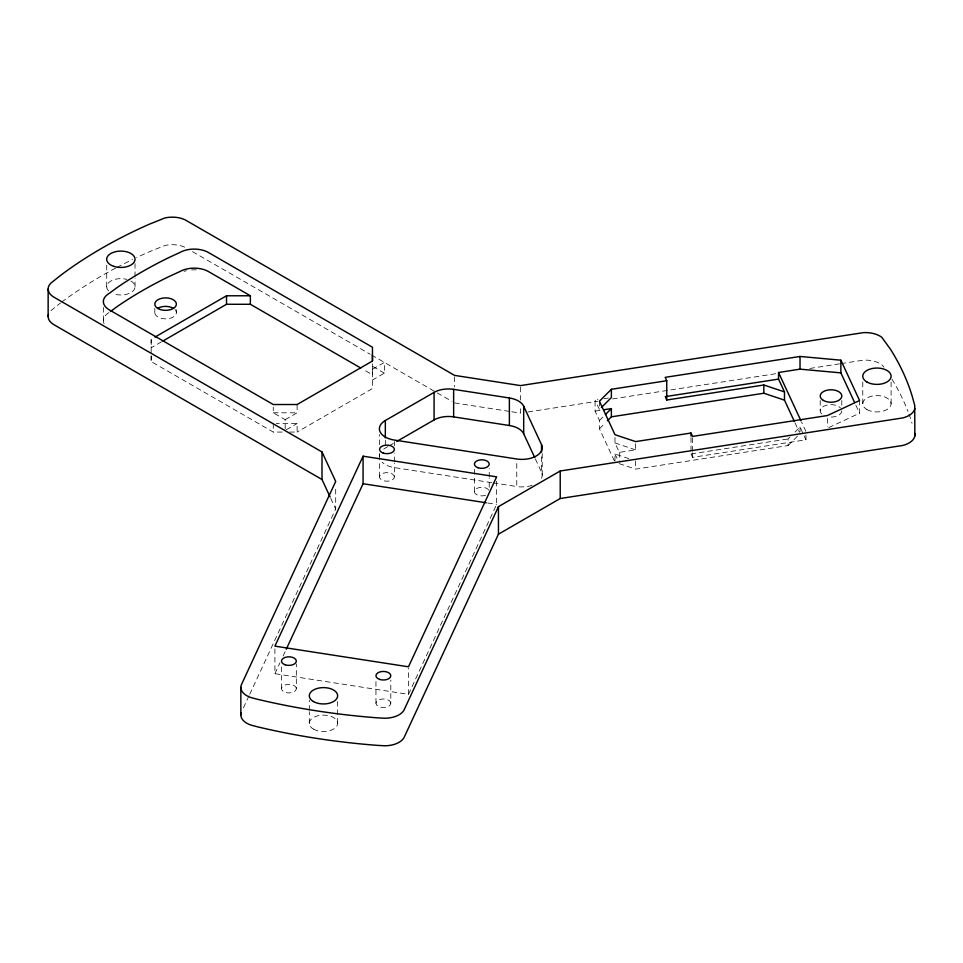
<?xml version="1.0" encoding="UTF-8"?>
<svg xmlns="http://www.w3.org/2000/svg" width="963" height="963" viewBox="0 0 963 963"><rect width="100%" height="100%" fill="white"/><g stroke="black" fill="none" stroke-linecap="round" stroke-linejoin="round"><path stroke-width="0.72" stroke-dasharray="4.82 3.61" d="M106.712 286.805L106.712 265.066M135.037 286.805L135.037 278.114M135.037 276.658L135.037 263.621M282.195 432.062L273.263 432.062L151.167 361.558L151.167 356.057M151.167 353.048L151.167 339.289L153.767 337.784M496.643 481.199L496.643 504.383L408.481 694.347L274.912 673.679L274.912 647.593M281.485 688.641L281.485 664.001M285.18 429.089L285.18 419.687L273.263 412.802L273.263 407.277M296.327 688.641A7.415 4.285 0 0 0 285.192 684.934A7.415 4.285 0 0 0 285.192 692.349A7.415 4.285 0 0 0 296.327 688.641L296.327 664.001M289.658 432.062L297.11 432.062L297.11 423.539L276.237 423.539M285.18 419.687L297.11 412.802L297.11 404.52M309.304 723.309L309.304 711.717M309.304 710.273L309.304 700.125M249.754 694.239L335.69 508.994L335.702 487.254M337.64 723.309L337.64 716.063M337.64 714.618L337.64 701.57M372.464 363.773L372.464 388.546L297.11 432.062M375.955 703.255L375.955 680.071M379.41 453.417L379.41 456.318A20.235 11.676 0 0 1 380.096 453.296M379.41 444.725L379.41 434.578M379.53 476.938L379.53 460.988M379.53 459.544L379.53 453.742M385.332 445.159L385.332 439.357M390.797 703.255A7.415 4.285 0 0 0 379.663 699.547A7.415 4.285 0 0 0 379.663 706.962A7.415 4.285 0 0 0 390.797 703.255L390.797 680.071M394.373 476.938A7.415 4.285 0 0 0 383.238 473.218A7.415 4.285 0 0 0 383.238 480.645A7.415 4.285 0 0 0 394.373 476.938L394.397 463.251M394.409 461.807L394.409 453.104M394.409 445.857L394.409 441.511M408.481 694.347L408.481 668.25M474.398 491.612L474.398 475.662M474.398 474.217L474.398 468.415M489.228 487.266L489.228 478.563M489.228 477.118L489.228 468.415M532.106 485.364A20.235 11.676 0 0 1 516.758 486.532L516.758 460.446M541.531 478.274A20.235 11.676 0 0 0 541.531 472.219L541.531 454.837M542.229 475.253L542.229 453.513M614.37 460.904L599.443 428.752L599.443 420.506L595.086 411.105L595.074 400.09L598.035 399.633M599.443 401.21L599.443 409.492L595.074 400.09M614.984 437.467L614.984 442.98L619.353 452.381L635.64 449.865L635.64 441.596M619.125 463.624L635.64 469.125L788.095 445.544L788.095 438.947L790.081 436.961M691.013 437.515L691.013 453.958L692.59 457.341L805.959 439.802L805.959 431.544L801.589 422.143M243.434 707.853L249.116 695.599M274.912 673.679L279.944 662.821M283.098 656.044L285.614 650.615M599.443 420.506L604.415 415.535M599.443 428.752L605.402 422.793M795.053 431.99L800.024 427.03L803.575 434.686M788.095 445.544L800.024 433.627M50.858 310.688L60.5 302.984M161.555 341.793L151.167 347.799L151.167 339.289M372.464 369.298L384.381 362.413L384.381 373.15L372.464 380.036M286.372 429.739L297.11 423.539M387.896 446.579L385.332 448.06A20.235 11.676 0 0 0 382.118 450.479M389.184 445.833L395.6 442.125M828.782 427.596L859.586 413.211L859.586 400.536M603.97 398.718L608.411 398.032M527.977 411.983L597.698 401.21M612.528 398.923L775.721 373.716M809.835 368.444L839.507 363.858M840.988 363.629L863.245 360.186A20.355 11.749 0 0 1 881.879 364.929L883.986 367.144M595.086 411.105L601.008 410.19M691.013 453.958L788.095 438.947M273.263 412.802L297.11 412.802M454.536 402.919L510.282 411.538M511.75 411.767L520.562 413.127L520.562 405.88M491.696 482.656L394.397 467.597A20.235 11.676 0 0 1 382.118 462.156M493.164 482.884L516.758 486.532M487.735 503.011L496.643 504.383M614.984 442.98L635.64 449.865M614.984 460.868L614.984 453.994L628.755 458.581M184.715 247.142L180.563 245.697A20.476 11.821 0 0 0 164.902 245.493L148.892 251.945A478.888 276.489 0 0 0 136.626 257.566M192.504 251.644L370.213 354.24M371.513 354.986L451.948 401.415M384.381 373.15L372.464 366.265L372.464 374.776L363.376 369.527M855.842 405.146L859.586 413.211M804.177 435.974L805.959 439.802M795.053 422.901L799.398 432.279M614.984 453.994L617.488 459.363M535.38 458.966L541.531 472.219M330.718 498.268L335.69 508.994M103.354 307.438L103.366 320.619M891.1 382.022L891.1 403.762M862.776 382.022L862.776 403.762M841.794 400.476L841.794 406.41M827.434 418.363L827.434 426.814M820.211 400.476L820.211 410.864M800.024 427.03L800.024 432.303M692.59 437.9L692.59 451.358M692.59 452.851L692.59 457.341M635.64 460.88L635.64 469.125M619.353 452.381L619.353 462.023M520.562 387.042L520.562 400.09M454.536 376.834L454.536 386.97M273.263 423.539L273.263 432.062M176.385 309.785L176.385 312.614M154.802 308.365L154.802 312.626M151.167 355.889L151.167 361.558M61.656 302.117A478.888 276.489 0 0 1 115.608 268.123M116.896 267.449A478.888 276.489 0 0 1 132.605 259.492M892.003 379.253A478.888 276.489 0 0 1 907.965 411.454M908.952 414.066A478.888 276.489 0 0 1 912.045 423.287M104.052 323.64A20.235 11.676 0 0 1 109.288 312.361M485.521 495.319A7.415 4.285 0 0 1 475.084 493.417A7.415 4.285 0 0 1 479.273 487.579A7.415 4.285 0 0 1 488.975 490.504M174.941 309.508A10.798 6.235 0 0 1 166.996 318.801A10.798 6.235 0 0 1 155.163 311.013M184.065 271.361A20.235 11.688 0 0 1 186.437 270.687M191.541 269.905A20.235 11.688 0 0 1 196.825 269.905M130.896 281.027A14.168 8.173 0 0 1 132.112 291.789A14.168 8.173 0 0 1 113.79 293.884M108.602 290.898A14.168 8.173 0 0 1 110.432 281.28A14.168 8.173 0 0 1 126.863 279.402M841.794 410.864A10.798 6.235 0 0 1 828.216 416.883M821.668 413.982A10.798 6.235 0 0 1 825.616 405.471A10.798 6.235 0 0 1 840.35 407.758M866.929 409.54A14.168 8.173 0 0 0 890.619 405.88A14.168 8.173 0 0 0 873.272 395.865A14.168 8.173 0 0 0 866.929 409.54M313.457 729.099A14.168 8.173 0 0 0 337.158 725.428A14.168 8.173 0 0 0 319.8 715.413A14.168 8.173 0 0 0 313.457 729.099"/><path stroke-width="1.44" d="M330.092 496.932L322.003 479.502L322.015 451.96L54.072 297.254A20.235 11.688 0 0 1 50.858 283.146L60.5 275.442A478.9 276.489 0 0 1 148.892 224.391L164.902 217.963A20.476 11.821 0 0 1 180.563 218.156L184.715 219.612L454.536 375.377L520.562 385.597L863.245 332.656A20.355 11.749 0 0 1 881.879 337.387L890.438 349.196A478.9 276.489 0 0 1 912.057 395.733L914.73 405.375L914.85 435.974A20.355 11.749 0 0 1 902.813 445.448L560.213 498.521L498.449 534.188L404.255 737.116A20.235 11.688 0 0 1 384.706 745.771L377.917 745.41A478.888 276.489 0 0 1 257.169 726.74L250.97 725.079A20.235 11.688 0 0 1 241.159 712.933M286.252 649.255L363.075 483.727L363.075 456.185L496.643 476.841L408.481 666.805L274.912 646.137L363.075 456.185M372.464 361.017L372.464 347.246L208.477 252.523A20.235 11.688 0 0 0 179.864 252.511L169.452 257.314A421.565 243.386 0 0 0 117.486 287.311L109.288 293.33A20.235 11.676 0 0 0 109.288 309.845L273.263 404.52L297.11 404.52L372.464 361.017L372.464 355.528M385.332 437.912L385.332 420.518L434.084 392.374A20.235 11.676 0 0 1 453.633 389.353L509.379 397.984A20.235 11.676 0 0 1 523.691 406.242L541.531 444.689L541.531 451.936M396.876 441.391L434.084 419.916L434.084 392.374M434.084 419.916A20.235 11.676 0 0 1 453.633 416.883L453.633 389.353M534.766 457.642L523.691 433.771A20.235 11.676 0 0 0 509.379 425.514L509.379 397.984M523.691 433.771L523.691 406.242M607.388 420.807L611.373 416.835L611.373 408.589L603.97 409.732M794.427 421.565L784.484 400.127L784.484 391.893L763.828 385.007L666.745 400.018L666.745 380.722L611.373 389.293L611.373 397.575L601.43 407.505M784.484 400.127L763.828 393.241L763.828 385.007M784.484 391.893L778.549 379.109L778.549 372.5L800.024 369.154L840.868 372.874L854.602 402.45M800.024 369.154L800.024 356.466L840.868 360.186L859.586 400.536L827.434 415.547L692.59 436.408L691.013 433.025L635.64 441.596L614.984 434.71L599.443 401.21L611.373 389.293M840.868 372.874L840.868 360.186M914.85 408.432A20.355 11.749 0 0 1 902.813 417.918L560.213 470.991L498.449 506.646L404.255 709.575A20.235 11.688 0 0 1 384.706 718.242L377.929 717.88A478.9 276.489 0 0 1 257.169 699.198L250.97 697.549A20.235 11.688 0 0 1 241.532 684.404L335.702 481.464L322.015 451.96M605.402 414.547L611.373 408.589M110.456 311.494L117.486 306.342A421.565 243.374 0 0 1 169.452 276.345L179.876 271.566A20.235 11.688 0 0 1 208.489 271.578L250.368 295.773L250.368 304.284L360.776 368.035M155.055 337.038L226.522 295.773L250.368 295.773M162.855 341.046L226.522 304.284L250.368 304.284M800.024 356.466L665.18 377.352L666.745 380.722M665.18 396.636L778.549 379.109M611.373 416.835L763.828 393.241M453.633 416.883L509.379 425.514M363.075 483.727L486.255 502.782M322.003 479.502L54.072 324.784A20.235 11.688 0 0 1 48.463 314.492M778.549 372.5L800.975 420.807M665.698 397.767L666.745 400.018M914.754 433.446L914.85 435.974M691.013 433.025L691.013 436.022M560.213 470.991L560.213 498.521M498.449 506.646L498.449 534.188M240.846 687.426L240.846 714.967M226.522 295.773L226.522 304.284M48.15 288.984L48.15 316.526M385.332 420.518A20.235 11.676 0 0 0 394.409 440.067L516.758 458.99A20.235 11.676 0 0 0 541.531 444.689M157.956 308.208A10.798 6.235 0 0 1 173.22 308.208M866.929 382.01A14.168 8.173 0 0 0 890.619 378.339A14.168 8.173 0 0 0 873.272 368.323A14.168 8.173 0 0 0 866.929 382.01M313.457 701.558A14.168 8.173 0 0 0 337.158 697.898A14.168 8.173 0 0 0 319.8 687.883A14.168 8.173 0 0 0 313.457 701.558M113.79 266.354A14.168 8.173 0 0 0 135.037 259.276A14.168 8.173 0 0 0 113.79 252.186A14.168 8.173 0 0 0 113.79 266.354M285.192 664.819A7.415 4.285 0 0 0 296.327 661.1A7.415 4.285 0 0 0 285.192 657.392A7.415 4.285 0 0 0 285.192 664.819M379.663 679.433A7.415 4.285 0 0 0 390.797 675.713A7.415 4.285 0 0 0 379.663 672.005A7.415 4.285 0 0 0 379.663 679.433M383.238 453.104A7.415 4.285 0 0 0 394.373 449.396A7.415 4.285 0 0 0 383.238 445.688A7.415 4.285 0 0 0 383.238 453.104M478.105 467.777A7.415 4.285 0 0 0 489.228 464.07A7.415 4.285 0 0 0 478.105 460.362A7.415 4.285 0 0 0 478.105 467.777M157.956 308.521A10.798 6.235 0 0 0 176.012 305.728A10.798 6.235 0 0 0 162.795 298.097A10.798 6.235 0 0 0 157.956 308.521M823.377 400.415A10.798 6.235 0 0 0 841.433 397.623A10.798 6.235 0 0 0 828.216 389.991A10.798 6.235 0 0 0 823.377 400.415"/></g></svg>
